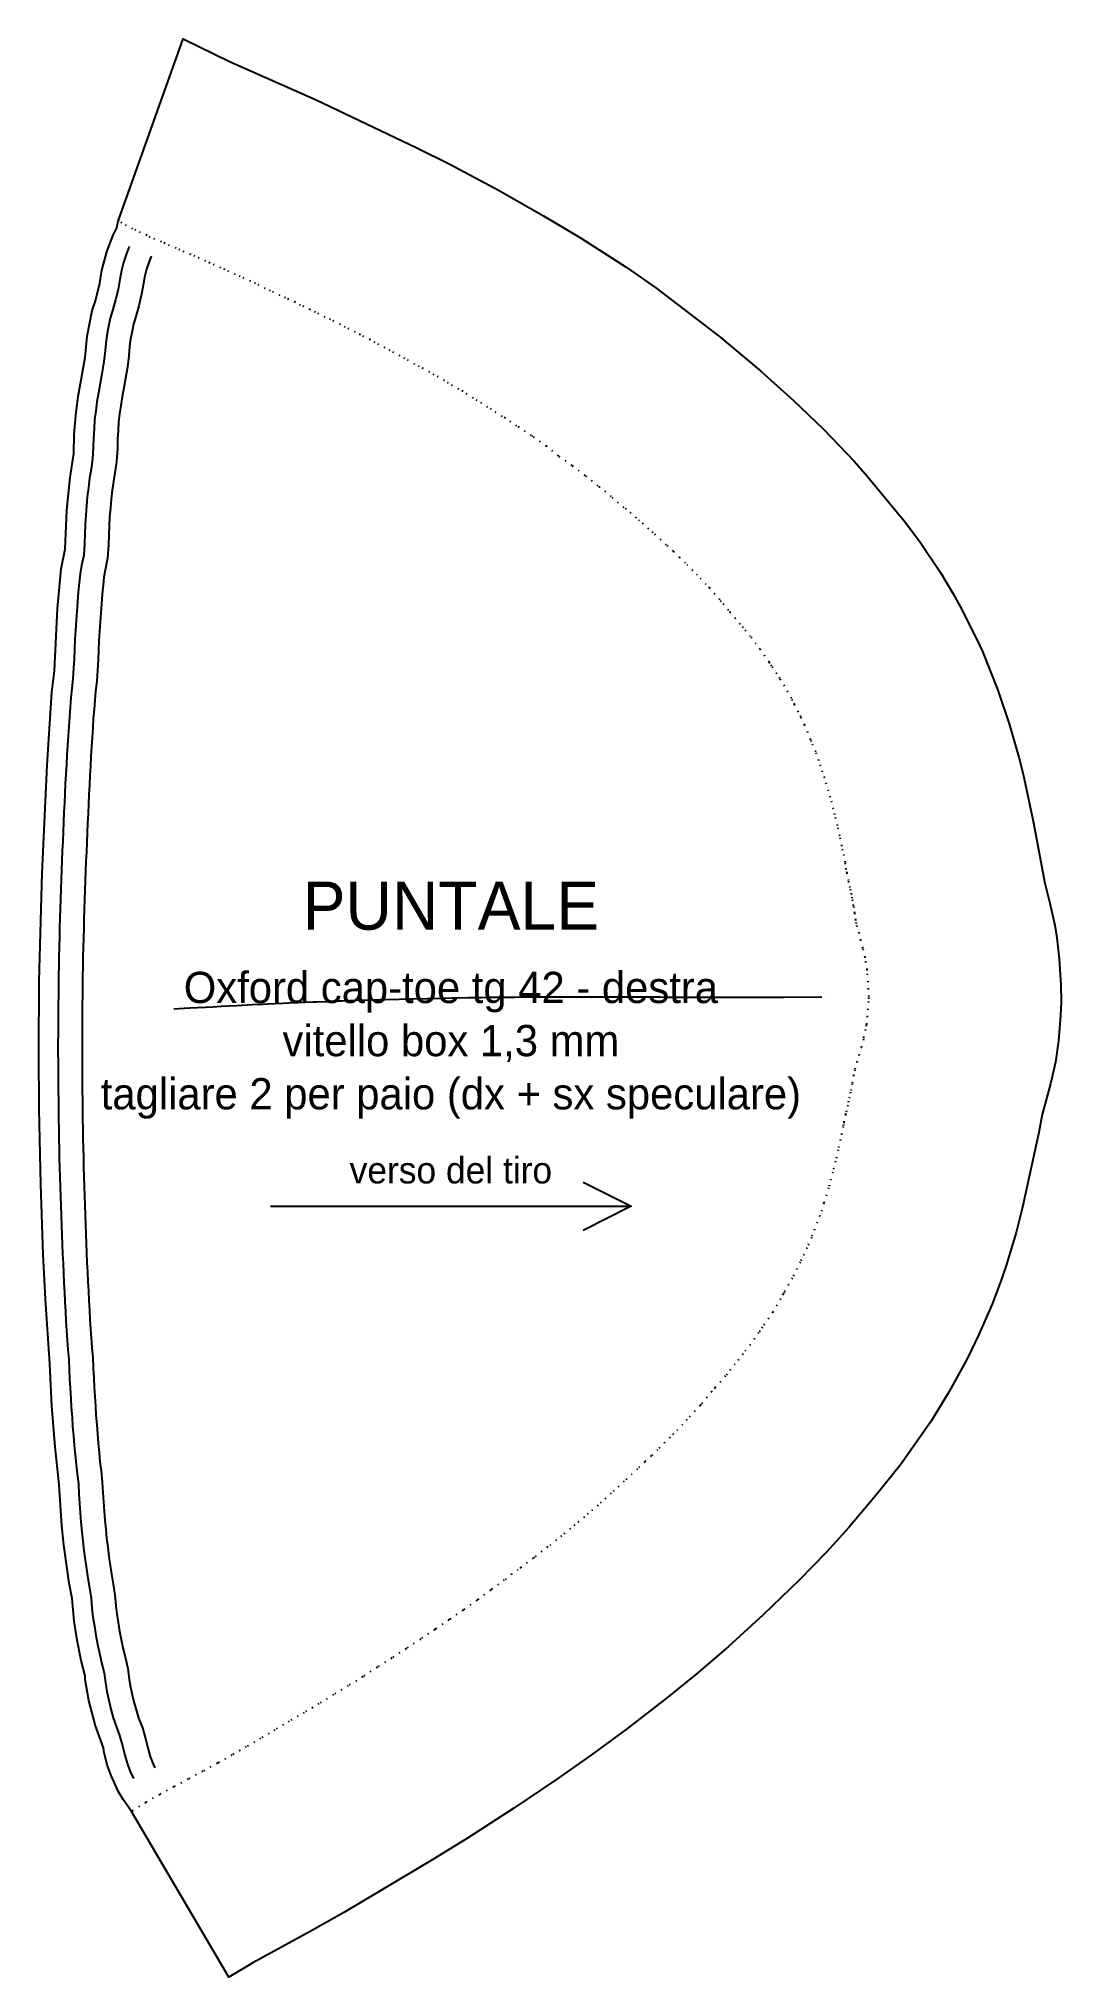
# Model space of a CAD drawing. Header units: millimetres. Extents: x 0 to 85, y 0 to 161.
import ezdxf
from ezdxf.enums import TextEntityAlignment as Align

# ---------------------------------------------------------------- set-up
doc = ezdxf.new("R2010")
doc.units = ezdxf.units.MM
for name, pattern in [('CENTER', [5.08, 3.175, -0.635, 0.635, -0.635]), ('DASHED', [1.524, 1.27, -0.254]), ('DOT', [0.508, 0, -0.508])]:
    doc.linetypes.add(name, pattern=pattern)
for name, color, linetype in [('ASSE', 6, 'CENTER'), ('CUCITURA', 1, 'DASHED'), ('MONTAGGIO', 5, 'DOT'), ('TAGLIO', 7, 'CONTINUOUS'), ('TESTO', 7, 'CONTINUOUS')]:
    doc.layers.add(name, color=color, linetype=linetype)

msp = doc.modelspace()

# ---------------------------------------------------------------- linework, layer by layer
at = {"layer": 'ASSE'}
for points in [[(11.24, 80.54), (12.11, 80.58), (12.57, 80.61), (12.57, 80.61), (13.88, 80.68), (13.88, 80.68), (14.48, 80.71), (15.19, 80.75), (15.19, 80.75), (16.48, 80.82), (16.48, 80.82), (17.76, 80.88), (17.76, 80.88), (18.65, 80.92), (19.04, 80.94), (19.04, 80.94), (19.68, 80.97), (20.3, 81), (20.3, 81), (20.79, 81.02), (21.55, 81.06)], [(21.55, 81.06), (21.55, 81.06), (22.79, 81.11), (22.79, 81.11), (23.13, 81.12), (24.02, 81.15), (24.02, 81.15), (24.93, 81.19), (25.24, 81.2), (25.24, 81.2), (26.44, 81.24), (26.44, 81.24), (27.64, 81.27), (27.64, 81.27), (28.43, 81.3), (28.82, 81.31), (28.82, 81.31), (29.99, 81.34), (29.99, 81.34), (30.7, 81.36), (31.15, 81.37), (31.15, 81.37), (32.3, 81.4), (32.3, 81.4), (32.54, 81.4), (33.44, 81.42), (33.44, 81.42), (34.37, 81.44), (34.57, 81.44), (34.57, 81.44), (35.7, 81.46), (35.7, 81.46), (36.45, 81.47), (36.81, 81.48), (36.81, 81.48), (37.26, 81.49), (37.91, 81.49), (37.91, 81.49), (39, 81.51), (39, 81.51), (39.59, 81.51), (40.09, 81.52), (40.09, 81.52), (41.16, 81.53), (41.16, 81.53), (42.23, 81.53), (42.23, 81.53), (43.29, 81.54), (43.29, 81.54), (44.34, 81.54), (44.34, 81.54), (45.39, 81.54), (45.39, 81.54), (45.71, 81.54), (46.43, 81.54), (46.43, 81.54), (47.23, 81.54), (47.46, 81.54), (47.46, 81.54), (47.81, 81.54), (48.49, 81.53), (48.49, 81.53), (49.17, 81.53), (49.53, 81.53), (49.53, 81.53), (50.6, 81.52), (50.6, 81.52), (50.81, 81.52), (51.68, 81.52), (51.68, 81.52), (52.2, 81.51), (52.78, 81.51), (52.78, 81.51), (53.9, 81.51), (53.9, 81.51), (55.06, 81.5), (55.06, 81.5), (55.6, 81.5), (56.25, 81.5), (56.25, 81.5), (56.78, 81.5), (57.49, 81.5), (57.49, 81.5), (58.25, 81.5), (58.81, 81.5), (58.81, 81.5), (59.93, 81.5), (60.26, 81.5), (60.26, 81.5), (61.98, 81.51), (65.63, 81.52), (65.63, 81.52)]]:
    msp.add_lwpolyline(points, dxfattribs=at)
at = {"layer": 'CUCITURA'}
for points in [[(7.52, 143.92), (7.27, 143.27), (7.05, 142.59), (6.88, 141.92), (6.75, 141.19), (6.6, 140.36), (6.39, 139.5), (6.16, 138.68), (5.94, 137.97), (5.8, 137.27), (5.66, 136.54), (5.57, 135.84), (5.51, 135.04), (5.4, 134.18), (5.26, 133.33), (5.1, 132.53), (4.97, 131.77), (4.84, 131.01), (4.74, 130.26), (4.65, 129.51), (4.6, 128.76), (4.56, 128), (4.54, 127.2), (4.48, 126.28), (4.35, 125.42), (4.23, 124.65), (4.13, 123.89), (4.04, 123.12), (3.97, 122.35), (3.91, 121.59), (3.86, 120.81), (3.83, 120.03), (3.81, 119.21), (3.74, 118.27), (3.56, 117.4), (3.44, 116.7), (3.37, 115.97), (3.29, 115.18), (3.23, 114.39), (3.16, 113.61), (3.11, 112.82), (3.06, 112.03), (3.01, 111.24), (2.98, 110.45), (2.94, 109.65), (2.9, 108.82), (2.83, 107.97), (2.75, 107.16), (2.67, 106.39), (2.61, 105.61), (2.55, 104.82), (2.49, 104.02), (2.44, 103.23), (2.39, 102.44), (2.35, 101.64), (2.3, 100.84), (2.26, 100.05), (2.21, 99.25), (2.17, 98.45), (2.14, 97.65), (2.1, 96.86), (2.06, 96.06), (2.03, 95.26), (1.99, 94.46), (1.96, 93.66), (1.93, 92.86), (1.9, 92.06), (1.87, 91.26), (1.84, 90.47), (1.81, 89.67), (1.79, 88.87), (1.76, 88.07), (1.74, 87.28), (1.72, 86.48), (1.7, 85.68), (1.68, 84.88), (1.67, 84.08), (1.65, 83.28), (1.64, 82.49), (1.63, 81.69), (1.62, 80.89), (1.61, 80.09), (1.61, 79.3), (1.61, 78.5), (1.6, 77.7), (1.6, 76.9), (1.61, 76.11), (1.61, 75.3), (1.61, 74.5), (1.62, 73.71), (1.63, 72.91), (1.64, 72.11), (1.65, 71.32), (1.67, 70.52), (1.68, 69.72), (1.7, 68.92), (1.71, 68.12), (1.73, 67.32), (1.76, 66.53), (1.78, 65.73), (1.8, 64.93), (1.83, 64.13), (1.86, 63.33), (1.89, 62.53), (1.91, 61.73), (1.95, 60.94), (1.98, 60.14), (2.02, 59.35), (2.05, 58.55), (2.09, 57.75), (2.13, 56.95), (2.17, 56.16), (2.22, 55.36), (2.26, 54.57), (2.31, 53.77), (2.36, 52.99), (2.43, 52.2), (2.5, 51.38), (2.54, 50.55), (2.57, 49.75), (2.62, 48.97), (2.67, 48.16), (2.71, 47.37), (2.77, 46.58), (2.82, 45.79), (2.89, 45.01), (2.96, 44.22), (3.03, 43.43), (3.11, 42.65), (3.2, 41.87), (3.3, 41.02), (3.34, 40.17), (3.38, 39.39), (3.44, 38.61), (3.5, 37.83), (3.58, 37.05), (3.66, 36.27), (3.76, 35.5), (3.86, 34.72), (3.97, 33.95), (4.09, 33.18), (4.23, 32.38), (4.36, 31.53), (4.43, 30.7), (4.51, 29.95), (4.63, 29.2), (4.75, 28.44), (4.89, 27.69), (5.05, 26.94), (5.23, 26.18), (5.44, 25.32), (5.55, 24.47), (5.67, 23.75), (5.82, 23.03), (6.01, 22.29), (6.2, 21.57), (6.43, 20.88), (6.72, 20.11), (6.97, 19.24), (7.15, 18.46), (7.35, 17.8), (7.59, 17.15), (7.87, 16.52)], [(9.36, 143.13), (9.16, 142.6), (8.97, 142.03), (8.83, 141.49), (8.72, 140.84), (8.56, 139.95), (8.33, 139), (8.08, 138.11), (7.88, 137.47), (7.76, 136.88), (7.63, 136.22), (7.56, 135.63), (7.5, 134.84), (7.38, 133.9), (7.23, 132.98), (7.07, 132.16), (6.94, 131.43), (6.82, 130.71), (6.72, 130.01), (6.64, 129.33), (6.6, 128.63), (6.55, 127.93), (6.54, 127.12), (6.47, 126.06), (6.32, 125.1), (6.21, 124.37), (6.11, 123.65), (6.03, 122.91), (5.96, 122.18), (5.9, 121.45), (5.86, 120.71), (5.83, 119.96), (5.81, 119.12), (5.72, 118), (5.53, 117.02), (5.42, 116.42), (5.36, 115.78), (5.28, 115), (5.22, 114.22), (5.16, 113.46), (5.1, 112.69), (5.05, 111.91), (5.01, 111.14), (4.97, 110.36), (4.94, 109.56), (4.9, 108.69), (4.82, 107.78), (4.73, 106.96), (4.66, 106.21), (4.6, 105.45), (4.54, 104.67), (4.49, 103.89), (4.44, 103.11), (4.39, 102.33), (4.34, 101.52), (4.3, 100.72), (4.25, 99.94), (4.21, 99.15), (4.17, 98.35), (4.13, 97.56), (4.1, 96.77), (4.06, 95.97), (4.03, 95.17), (3.99, 94.37), (3.96, 93.58), (3.93, 92.78), (3.9, 91.98), (3.87, 91.19), (3.84, 90.4), (3.81, 89.61), (3.79, 88.8), (3.76, 88.01), (3.74, 87.23), (3.72, 86.43), (3.7, 85.63), (3.68, 84.84), (3.67, 84.05), (3.65, 83.25), (3.64, 82.46), (3.63, 81.67), (3.62, 80.87), (3.61, 80.08), (3.61, 79.28), (3.61, 78.49), (3.6, 77.69), (3.6, 76.91), (3.61, 76.12), (3.61, 75.31), (3.61, 74.52), (3.62, 73.73), (3.63, 72.93), (3.64, 72.14), (3.65, 71.35), (3.66, 70.56), (3.68, 69.76), (3.7, 68.96), (3.71, 68.16), (3.73, 67.38), (3.76, 66.58), (3.78, 65.79), (3.8, 64.99), (3.83, 64.2), (3.86, 63.41), (3.89, 62.6), (3.91, 61.81), (3.94, 61.02), (3.97, 60.23), (4.01, 59.44), (4.05, 58.64), (4.09, 57.84), (4.13, 57.05), (4.17, 56.27), (4.21, 55.48), (4.26, 54.69), (4.31, 53.9), (4.36, 53.13), (4.42, 52.37), (4.49, 51.52), (4.54, 50.65), (4.57, 49.85), (4.62, 49.08), (4.67, 48.28), (4.71, 47.5), (4.76, 46.73), (4.82, 45.95), (4.88, 45.18), (4.95, 44.39), (5.02, 43.62), (5.09, 42.87), (5.19, 42.1), (5.29, 41.18), (5.34, 40.27), (5.38, 39.53), (5.44, 38.77), (5.5, 38.01), (5.57, 37.25), (5.65, 36.5), (5.74, 35.75), (5.84, 34.99), (5.95, 34.25), (6.06, 33.51), (6.2, 32.7), (6.34, 31.77), (6.42, 30.89), (6.49, 30.21), (6.61, 29.51), (6.72, 28.78), (6.85, 28.09), (7, 27.38), (7.18, 26.65), (7.41, 25.67), (7.52, 24.76), (7.64, 24.12), (7.77, 23.48), (7.95, 22.8), (8.12, 22.14), (8.31, 21.55), (8.62, 20.74), (8.91, 19.74), (9.09, 18.96), (9.24, 18.43), (9.44, 17.92), (9.66, 17.42)]]:
    msp.add_lwpolyline(points, dxfattribs=at)
at = {"layer": 'MONTAGGIO'}
msp.add_lwpolyline([(7.72, 13.78), (7.74, 13.79), (7.81, 13.83), (8.84, 14.5), (8.94, 14.55), (9.98, 15.16), (10.09, 15.22), (11.17, 15.8), (11.29, 15.87), (12.38, 16.45), (12.5, 16.52), (13.59, 17.11), (13.73, 17.18), (14.8, 17.78), (14.94, 17.85), (16.01, 18.45), (16.16, 18.54), (17.21, 19.14), (17.37, 19.23), (18.39, 19.82), (18.58, 19.94), (19.58, 20.53), (19.78, 20.65), (20.79, 21.24), (20.99, 21.37), (22.02, 21.97), (22.21, 22.09), (23.25, 22.71), (23.43, 22.82), (24.48, 23.46), (24.64, 23.56), (25.7, 24.21), (25.86, 24.31), (26.92, 24.98), (27.07, 25.07), (28.14, 25.75), (28.27, 25.84), (29.35, 26.53), (29.48, 26.61), (30.55, 27.32), (30.68, 27.4), (31.75, 28.11), (31.86, 28.19), (32.94, 28.91), (33.05, 28.98), (34.12, 29.71), (34.22, 29.78), (35.3, 30.53), (35.39, 30.59), (36.47, 31.36), (36.55, 31.42), (37.64, 32.21), (37.7, 32.26), (38.82, 33.09), (38.85, 33.11), (39.34, 33.48), (40.05, 34.03), (40.1, 34.07), (41.18, 34.88), (41.33, 34.99), (42.31, 35.76), (42.54, 35.93), (43.44, 36.65), (43.72, 36.88), (44.56, 37.57), (44.89, 37.85), (45.66, 38.5), (46.02, 38.81), (46.75, 39.45), (47.13, 39.79), (47.82, 40.41), (48.21, 40.78), (48.88, 41.4), (49.31, 41.8), (49.94, 42.38), (50.46, 42.88), (51.01, 43.4), (51.62, 44), (52.06, 44.43), (52.76, 45.14), (53.11, 45.49), (53.9, 46.32), (54.15, 46.59), (55.05, 47.57), (55.18, 47.71), (55.98, 48.67), (56.23, 48.96), (56.29, 49.03), (57.21, 50.1), (57.51, 50.47), (58.19, 51.31), (58.78, 52.08), (59.16, 52.56), (59.96, 53.7), (60.17, 53.99), (60.34, 54.24), (61.07, 55.31), (61.9, 56.73), (61.98, 56.87), (62.06, 57.02), (62.8, 58.31), (63.41, 59.59), (63.63, 60.04), (64.02, 60.9), (64.35, 61.62), (64.54, 62.13), (65.14, 63.7), (65.35, 64.4), (65.78, 65.78), (65.9, 66.27), (66.15, 67.19), (66.29, 67.79), (66.37, 68.12), (66.57, 68.99), (66.71, 69.59), (66.81, 70.06), (66.96, 70.84), (66.99, 71.03), (67, 71.08), (67.16, 71.77), (67.2, 71.97), (67.31, 72.45), (67.38, 72.77), (67.46, 73.1), (67.55, 73.52), (67.6, 73.73), (67.69, 74.25), (67.71, 74.37), (67.81, 74.93), (67.81, 74.98), (67.89, 75.37), (67.93, 75.52), (67.93, 75.52), (68.09, 76.06), (68.1, 76.09), (68.26, 76.65), (68.27, 76.69), (68.45, 77.32), (68.46, 77.35), (68.65, 78.08), (68.66, 78.14), (68.86, 79.09), (68.89, 79.24), (69.07, 81.37), (69.08, 81.53), (68.94, 83.72), (68.93, 83.79), (68.76, 84.76), (68.75, 84.81), (68.59, 85.55), (68.57, 85.59), (68.41, 86.22), (68.41, 86.24), (68.26, 86.8), (68.25, 86.82), (68.1, 87.34), (68.1, 87.36), (68.03, 87.6), (67.99, 87.89), (67.98, 87.91), (67.91, 88.41), (67.89, 88.5), (67.83, 88.94), (67.79, 89.1), (67.73, 89.49), (67.68, 89.72), (67.63, 90.04), (67.56, 90.37), (67.52, 90.61), (67.41, 91.05), (67.39, 91.2), (67.26, 91.77), (67.25, 91.82), (67.19, 92.12), (67.13, 92.55), (67.1, 92.7), (67, 93.28), (66.9, 93.72), (66.83, 94.06), (66.64, 94.89), (66.64, 94.89), (66.64, 94.9), (66.47, 95.77), (66.31, 96.34), (66.24, 96.67), (66.12, 97.16), (65.99, 97.71), (65.86, 98.11), (65.71, 98.65), (65.53, 99.24), (65.39, 99.75), (65.2, 100.24), (65.05, 100.73), (64.9, 101.16), (64.65, 101.89), (64.29, 102.75), (64.25, 102.86), (64.22, 102.93), (63.73, 104.13), (63.4, 104.8), (63.2, 105.21), (62.87, 105.83), (62.7, 106.16), (62.62, 106.33), (62.05, 107.36), (61.65, 108), (61.41, 108.39), (60.97, 109.03), (60.83, 109.26), (60.76, 109.36), (60.04, 110.42), (59.69, 110.87), (59.23, 111.48), (58.62, 112.21), (58.38, 112.5), (57.56, 113.46), (57.53, 113.5), (57.4, 113.65), (56.8, 114.39), (56.67, 114.54), (55.81, 115.53), (55.54, 115.81), (54.82, 116.58), (54.44, 116.96), (53.82, 117.59), (53.33, 118.06), (52.8, 118.58), (52.22, 119.11), (51.78, 119.53), (51.11, 120.12), (50.76, 120.45), (49.99, 121.11), (49.73, 121.34), (48.89, 122.06), (48.7, 122.22), (47.79, 122.99), (47.64, 123.13), (46.69, 123.91), (46.55, 124.02), (45.56, 124.79), (45.46, 124.88), (44.43, 125.66), (44.37, 125.71), (43.26, 126.5), (43.26, 126.5), (43.24, 126.52), (42.3, 127.3), (42.25, 127.33), (41.12, 128.12), (41.01, 128.2), (39.96, 128.9), (39.79, 129.01), (38.82, 129.65), (38.58, 129.8), (37.66, 130.39), (37.37, 130.57), (36.49, 131.13), (36.17, 131.32), (35.3, 131.86), (34.96, 132.06), (34.1, 132.57), (33.75, 132.77), (32.9, 133.26), (32.53, 133.47), (31.68, 133.95), (31.3, 134.15), (30.46, 134.62), (30.07, 134.83), (29.23, 135.29), (28.83, 135.5), (28, 135.94), (27.59, 136.16), (26.76, 136.59), (26.35, 136.8), (25.52, 137.22), (25.1, 137.43), (24.28, 137.85), (23.84, 138.05), (23.03, 138.46), (22.6, 138.67), (21.79, 139.06), (21.35, 139.27), (20.53, 139.65), (20.09, 139.86), (19.28, 140.25), (18.86, 140.44), (18.03, 140.84), (17.62, 141.03), (16.77, 141.42), (16.38, 141.6), (15.5, 142), (15.15, 142.16), (14.25, 142.55), (13.9, 142.71), (12.99, 143.11), (12.67, 143.25), (11.75, 143.65), (11.44, 143.78), (10.51, 144.18), (10.22, 144.31), (9.28, 144.71), (9.01, 144.84), (8.08, 145.28), (7.83, 145.4), (6.92, 145.88), (6.69, 146.01), (6.6, 146.03)], dxfattribs=at)
at = {"layer": 'TAGLIO'}
msp.add_lwpolyline([(2.54, 32.76), (2.09, 35.93), (1.92, 37.53), (1.7, 40.94), (1.36, 44.12), (1.09, 47.53), (0.92, 51.02), (0.55, 56.39), (0.38, 60.1), (0.17, 65.92), (0.04, 72.19), (0, 76.91), (0.04, 82.87), (0.29, 91.82), (0.69, 100.8), (1.1, 106.86), (1.3, 108.65), (1.57, 113.81), (1.87, 117.11), (2.2, 118.76), (2.33, 122), (2.62, 124.72), (2.93, 126.7), (2.96, 128.29), (3.08, 129.87), (3.28, 131.44), (3.86, 134.7), (4.02, 136.48), (4.44, 138.6), (4.73, 139.41), (5.08, 140.87), (5.25, 141.97), (5.68, 143.57), (6.19, 144.88), (6.51, 145.49), (6.6, 146.03), (12.01, 161.2), (15.87, 159.3), (23.09, 156.12), (31.46, 152.14), (34.2, 150.76), (38.31, 148.57), (42, 146.48), (45.06, 144.64), (48.86, 142.2), (51.35, 140.5), (56.67, 136.41), (60.08, 133.55), (62.8, 131.13), (65.3, 128.74), (67.85, 126.07), (68.96, 124.8), (72, 121.12), (73.27, 119.42), (75.02, 116.81), (76.09, 115.03), (76.66, 114), (78.08, 111.2), (78.51, 110.24), (79.8, 107.04), (80.74, 104.23), (81.54, 101.45), (81.89, 100.05), (82.74, 96.15), (83.7, 90.98), (84.13, 89.33), (84.53, 87.5), (84.71, 86.44), (84.91, 84.7), (85.05, 82.52), (85.07, 81.12), (85.01, 79.99), (84.83, 77.86), (84.58, 76.09), (84.19, 74.28), (83.49, 71.73), (83.21, 70.24), (81.85, 64.05), (81.31, 61.94), (80.5, 59.2), (80.08, 57.96), (79.32, 55.98), (78.21, 53.45), (77.24, 51.42), (75.75, 48.71), (74.26, 46.24), (71.7, 42.62), (69.63, 40.02), (67.4, 37.39), (65.54, 35.35), (63.28, 33.02), (60.27, 30.14), (57.35, 27.47), (54.68, 25.17), (52.23, 23.2), (48.9, 20.64), (45.99, 18.5), (43.19, 16.53), (39.53, 14.07), (35.67, 11.57), (32.8, 9.79), (25.45, 5.42), (22.59, 3.8), (17.82, 1.21), (15.81, 0), (7.72, 13.78), (7.01, 14.79), (6.64, 15.42), (6.02, 16.77), (5.72, 17.59), (5.44, 18.67), (5.39, 19.09), (4.72, 20.91), (4.17, 23.01), (3.87, 24.77), (3.87, 25.06), (3.54, 26.35), (3.19, 28.03), (2.94, 29.61), (2.77, 31.49), (2.54, 32.76)], dxfattribs=at)
at = {"layer": 'TESTO'}
for points in [[(45.29, 66.11), (49.29, 64.11), (45.29, 62.11)], [(19.29, 64.11), (49.29, 64.11)]]:
    msp.add_lwpolyline(points, dxfattribs=at)

# ---------------------------------------------------------------- texts
for s, height, p in [('PUNTALE', 4, (34.29, 89.11)), ('Oxford cap-toe tg 42 - destra', 2.6, (34.29, 82.31)), ('vitello box 1,3 mm', 2.6, (34.29, 77.89)), ('tagliare 2 per paio (dx + sx speculare)', 2.6, (34.29, 73.47)), ('verso del tiro', 2.2, (34.29, 67.11))]:
    msp.add_text(s, height=height, dxfattribs=at).set_placement(p, align=Align.MIDDLE_CENTER)

doc.saveas('drawing.dxf')
